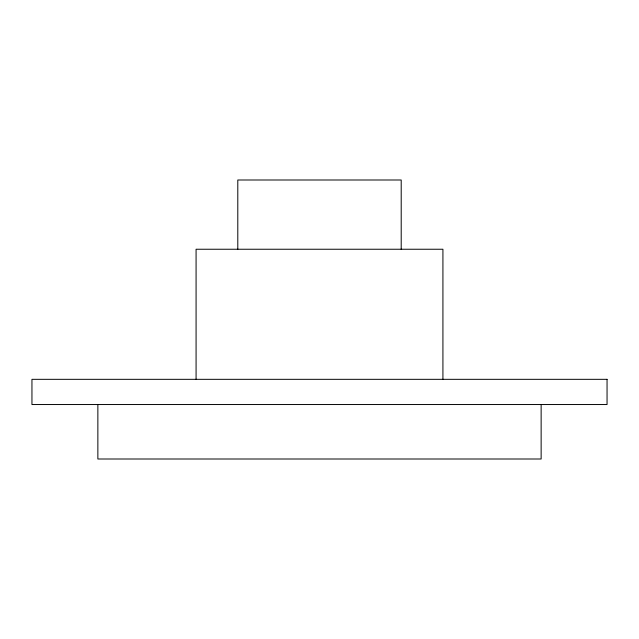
<?xml version="1.0" encoding="UTF-8"?>
<svg xmlns="http://www.w3.org/2000/svg" width="639" height="639" viewBox="0 0 639 639"><rect width="100%" height="100%" fill="white"/><g stroke="black" fill="none" stroke-linecap="round" stroke-linejoin="round"><path stroke-width="0.96" d="M541.137 404.535L541.137 459.002L97.863 459.002L97.863 404.535M442.923 379.326L442.923 249.242L196.077 249.242L196.077 379.326M401.204 249.242L401.204 179.998L237.796 179.998L237.796 249.242M607.05 379.326L31.95 379.326L31.95 404.535L607.05 404.535L607.05 379.326"/></g></svg>
